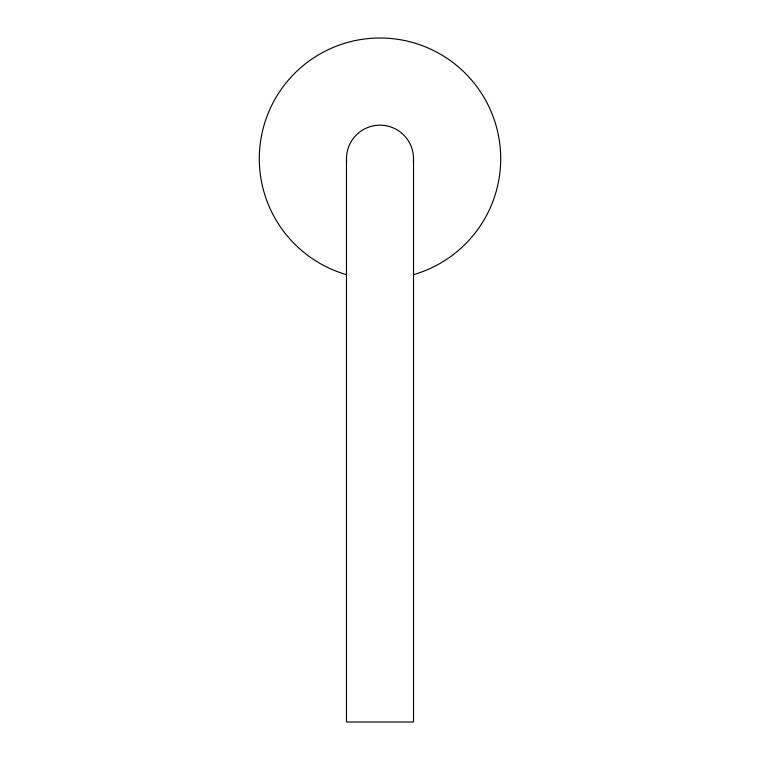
<?xml version="1.0" encoding="UTF-8"?>
<svg xmlns="http://www.w3.org/2000/svg" width="760" height="760" viewBox="0 0 760 760"><rect width="100%" height="100%" fill="white"/><g stroke="black" fill="none" stroke-linecap="round" stroke-linejoin="round"><path stroke-width="1.14" d="M413.526 160.075L413.526 722L346.474 722L346.474 160.075M346.522 274.673A120.707 120.707 0 0 1 281.57 88.844A120.707 120.707 0 0 1 478.43 88.844A120.707 120.707 0 0 1 413.478 274.673M346.636 161.984A33.526 33.526 0 0 1 380 125.172A33.526 33.526 0 0 1 413.364 161.984"/></g></svg>
